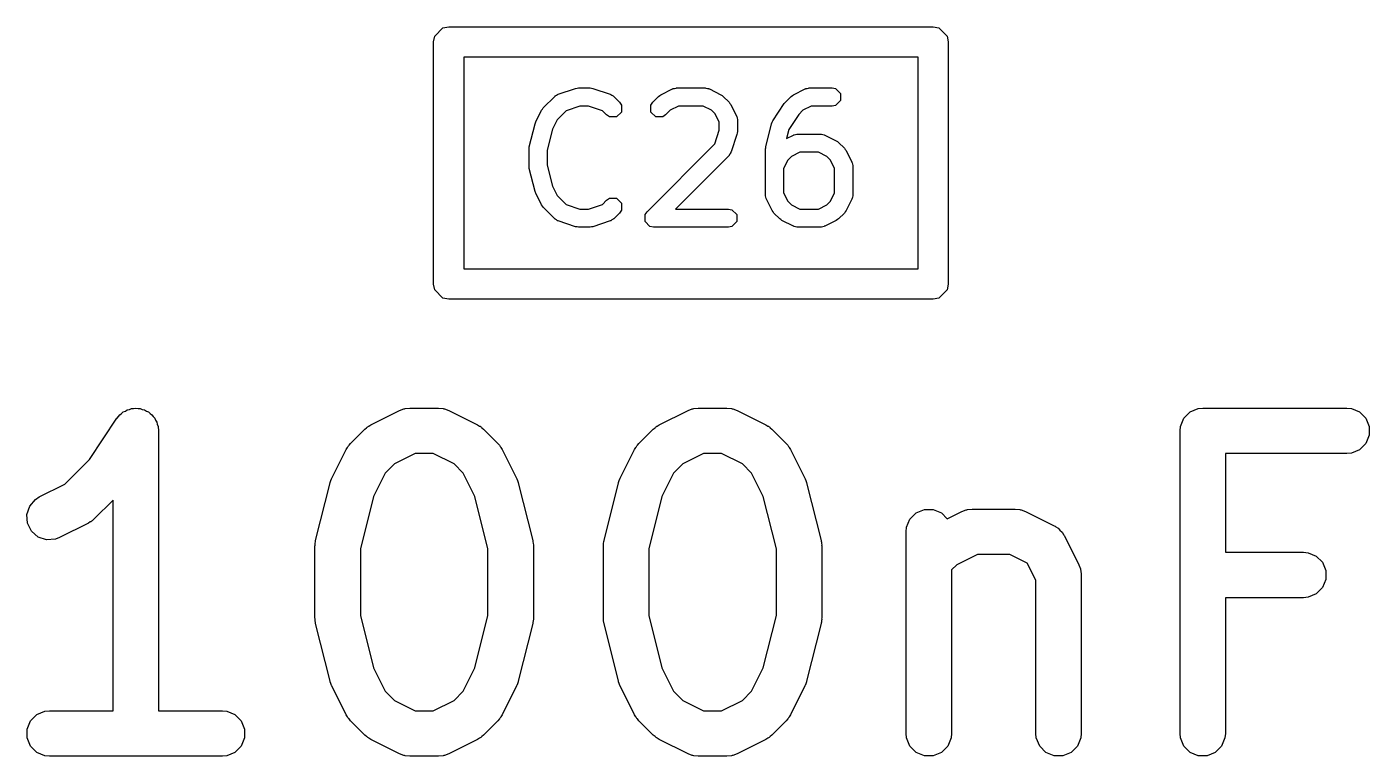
# Model space of a CAD drawing. Extents: x 4.17 to 6.89, y -6.18 to -1.34.
# Drawn here: x 4.3231 to 4.4976, y -4.7228 to -4.628 of the extents above; entities that cross this region are included whole.
import ezdxf

# ---------------------------------------------------------------- set-up
doc = ezdxf.new("R2010")
doc.units = 0
doc.header["$MEASUREMENT"] = 0
doc.layers.add('BLACK', color=7, linetype='CONTINUOUS')

msp = doc.modelspace()

# ---------------------------------------------------------------- linework, layer by layer
at = {"layer": 'BLACK', "linetype": 'CONTINUOUS'}
for p, q in [((4.37598, -4.62992), (4.37613, -4.62917)), ((4.37613, -4.62917), (4.3772, -4.6281)), ((4.3772, -4.6281), (4.37795, -4.62795)), ((4.37795, -4.62795), (4.44094, -4.62795)), ((4.44094, -4.62795), (4.4417, -4.6281)), ((4.4417, -4.6281), (4.44276, -4.62917)), ((4.44276, -4.62917), (4.44291, -4.62992)), ((4.37598, -4.66142), (4.37598, -4.62992)), ((4.44291, -4.62992), (4.44291, -4.66142)), ((4.37992, -4.63189), (4.37992, -4.65945)), ((4.43898, -4.63189), (4.37992, -4.63189)), ((4.43898, -4.65945), (4.43898, -4.63189)), ((4.3922, -4.63671), (4.39445, -4.63596)), ((4.39445, -4.63596), (4.39464, -4.63594)), ((4.39464, -4.63594), (4.39483, -4.6359)), ((4.39483, -4.6359), (4.39633, -4.6359)), ((4.39633, -4.6359), (4.39651, -4.63594)), ((4.39651, -4.63594), (4.3967, -4.63596)), ((4.3967, -4.63596), (4.39895, -4.63671)), ((4.40555, -4.63678), (4.40705, -4.63603)), ((4.40705, -4.63603), (4.4071, -4.63601)), ((4.4071, -4.63601), (4.40712, -4.63599)), ((4.40712, -4.63599), (4.40731, -4.63596)), ((4.40731, -4.63596), (4.40749, -4.63591)), ((4.40749, -4.63591), (4.40752, -4.63591)), ((4.40752, -4.63591), (4.40757, -4.6359)), ((4.40757, -4.6359), (4.41132, -4.6359)), ((4.41132, -4.6359), (4.41138, -4.63591)), ((4.41138, -4.63591), (4.41141, -4.63591)), ((4.41141, -4.63591), (4.41159, -4.63596)), ((4.41159, -4.63596), (4.41178, -4.63599)), ((4.41178, -4.63599), (4.41179, -4.63601)), ((4.41179, -4.63601), (4.41185, -4.63603)), ((4.41185, -4.63603), (4.41335, -4.63678)), ((4.42279, -4.63678), (4.42429, -4.63603)), ((4.42429, -4.63603), (4.42435, -4.63601)), ((4.42435, -4.63601), (4.42437, -4.63599)), ((4.42437, -4.63599), (4.42456, -4.63596)), ((4.42456, -4.63596), (4.42474, -4.63591)), ((4.42474, -4.63591), (4.42476, -4.63591)), ((4.42476, -4.63591), (4.42482, -4.6359)), ((4.42482, -4.6359), (4.42782, -4.6359)), ((4.42782, -4.6359), (4.42827, -4.63599)), ((4.42827, -4.63599), (4.42891, -4.63663)), ((4.39024, -4.6385), (4.39174, -4.637)), ((4.39174, -4.637), (4.39179, -4.63697)), ((4.39179, -4.63697), (4.3918, -4.63694)), ((4.3918, -4.63694), (4.39197, -4.63685)), ((4.39197, -4.63685), (4.39212, -4.63674)), ((4.39212, -4.63674), (4.39215, -4.63674)), ((4.39215, -4.63674), (4.3922, -4.63671)), ((4.39895, -4.63671), (4.399, -4.63674)), ((4.399, -4.63674), (4.39903, -4.63674)), ((4.39903, -4.63674), (4.39918, -4.63685)), ((4.39918, -4.63685), (4.39935, -4.63694)), ((4.39935, -4.63694), (4.39936, -4.63697)), ((4.39936, -4.63697), (4.39941, -4.637)), ((4.39941, -4.637), (4.40016, -4.63775)), ((4.40016, -4.63775), (4.40042, -4.63813)), ((4.40423, -4.63813), (4.40449, -4.63775)), ((4.40449, -4.63775), (4.40524, -4.637)), ((4.40524, -4.637), (4.4054, -4.63689)), ((4.4054, -4.63689), (4.40555, -4.63678)), ((4.41335, -4.63678), (4.4135, -4.63689)), ((4.4135, -4.63689), (4.41366, -4.637)), ((4.41366, -4.637), (4.41441, -4.63775)), ((4.41441, -4.63775), (4.41451, -4.63791)), ((4.41451, -4.63791), (4.41463, -4.63806)), ((4.42159, -4.63793), (4.42167, -4.63785)), ((4.42167, -4.63785), (4.42174, -4.63775)), ((4.42174, -4.63775), (4.42249, -4.637)), ((4.42249, -4.637), (4.42264, -4.63689)), ((4.42264, -4.63689), (4.42279, -4.63678)), ((4.42891, -4.63754), (4.42827, -4.63817)), ((4.42891, -4.63663), (4.42891, -4.63754)), ((4.38927, -4.64031), (4.39002, -4.63881)), ((4.39002, -4.63881), (4.39014, -4.63866)), ((4.39014, -4.63866), (4.39024, -4.6385)), ((4.39321, -4.63887), (4.39205, -4.64003)), ((4.39502, -4.63826), (4.39321, -4.63887)), ((4.39613, -4.63826), (4.39502, -4.63826)), ((4.39794, -4.63887), (4.39613, -4.63826)), ((4.39849, -4.63942), (4.39794, -4.63887)), ((4.39887, -4.63967), (4.39849, -4.63942)), ((4.40042, -4.63904), (4.39978, -4.63967)), ((4.40042, -4.63813), (4.40042, -4.63904)), ((4.40423, -4.63904), (4.40423, -4.63813)), ((4.40487, -4.63967), (4.40423, -4.63904)), ((4.40616, -4.63942), (4.40578, -4.63967)), ((4.40677, -4.6388), (4.40616, -4.63942)), ((4.40785, -4.63826), (4.40677, -4.6388)), ((4.41104, -4.63826), (4.40785, -4.63826)), ((4.41212, -4.6388), (4.41104, -4.63826)), ((4.4126, -4.63928), (4.41212, -4.6388)), ((4.41314, -4.64036), (4.4126, -4.63928)), ((4.41463, -4.63806), (4.41538, -4.63956)), ((4.41538, -4.63956), (4.4154, -4.63961)), ((4.4154, -4.63961), (4.41541, -4.63963)), ((4.41541, -4.63963), (4.41545, -4.63982)), ((4.42009, -4.64018), (4.42159, -4.63793)), ((4.42349, -4.63934), (4.42217, -4.64132)), ((4.42402, -4.6388), (4.42349, -4.63934)), ((4.4251, -4.63826), (4.42402, -4.6388)), ((4.42782, -4.63826), (4.4251, -4.63826)), ((4.42827, -4.63817), (4.42782, -4.63826)), ((4.38843, -4.64355), (4.38918, -4.64055)), ((4.38918, -4.64055), (4.38924, -4.64043)), ((4.38924, -4.64043), (4.38927, -4.64031)), ((4.39144, -4.64125), (4.39076, -4.64398)), ((4.39205, -4.64003), (4.39144, -4.64125)), ((4.39978, -4.63967), (4.39887, -4.63967)), ((4.40578, -4.63967), (4.40487, -4.63967)), ((4.41254, -4.64319), (4.41314, -4.64139)), ((4.41314, -4.64139), (4.41314, -4.64036)), ((4.41545, -4.63982), (4.4155, -4.64)), ((4.4155, -4.64), (4.41549, -4.64003)), ((4.41549, -4.64003), (4.4155, -4.64008)), ((4.4155, -4.64008), (4.4155, -4.64158)), ((4.41918, -4.64355), (4.41993, -4.64055)), ((4.41993, -4.64055), (4.42001, -4.64036)), ((4.42001, -4.64036), (4.42009, -4.64018)), ((4.42217, -4.64132), (4.42188, -4.64249)), ((4.41544, -4.64196), (4.41469, -4.64421)), ((4.41547, -4.64177), (4.41544, -4.64196)), ((4.4155, -4.64158), (4.41547, -4.64177)), ((4.42188, -4.64249), (4.42279, -4.64203)), ((4.42279, -4.64203), (4.42285, -4.64201)), ((4.42285, -4.64201), (4.42287, -4.64199)), ((4.42287, -4.64199), (4.42306, -4.64195)), ((4.42306, -4.64195), (4.42324, -4.6419)), ((4.42324, -4.6419), (4.42326, -4.64191)), ((4.42326, -4.64191), (4.42332, -4.6419)), ((4.42332, -4.6419), (4.42632, -4.6419)), ((4.42632, -4.6419), (4.42638, -4.64191)), ((4.42638, -4.64191), (4.42641, -4.6419)), ((4.42641, -4.6419), (4.42659, -4.64195)), ((4.42659, -4.64195), (4.42677, -4.64199)), ((4.42677, -4.64199), (4.42679, -4.64201)), ((4.42679, -4.64201), (4.42685, -4.64203)), ((4.42685, -4.64203), (4.42835, -4.64278)), ((4.42835, -4.64278), (4.4285, -4.64289)), ((4.4285, -4.64289), (4.42866, -4.643)), ((4.42866, -4.643), (4.42941, -4.64375)), ((4.3884, -4.64383), (4.38842, -4.64369)), ((4.3884, -4.64608), (4.3884, -4.64383)), ((4.38842, -4.64369), (4.38843, -4.64355)), ((4.39076, -4.64398), (4.39076, -4.64594)), ((4.40374, -4.652), (4.41254, -4.64319)), ((4.41441, -4.64467), (4.40743, -4.65165)), ((4.41444, -4.64462), (4.41441, -4.64467)), ((4.41447, -4.64461), (4.41444, -4.64462)), ((4.41456, -4.64444), (4.41447, -4.64461)), ((4.41466, -4.64428), (4.41456, -4.64444)), ((4.41469, -4.64421), (4.41466, -4.64426)), ((4.41466, -4.64426), (4.41466, -4.64428)), ((4.41914, -4.64383), (4.41917, -4.64369)), ((4.41914, -4.64983), (4.41914, -4.64383)), ((4.41917, -4.64369), (4.41918, -4.64355)), ((4.42252, -4.6448), (4.42204, -4.64528)), ((4.4236, -4.64426), (4.42252, -4.6448)), ((4.42604, -4.64426), (4.4236, -4.64426)), ((4.42712, -4.6448), (4.42604, -4.64426)), ((4.4276, -4.64528), (4.42712, -4.6448)), ((4.42941, -4.64375), (4.42951, -4.6439)), ((4.42951, -4.6439), (4.42963, -4.64405)), ((4.42963, -4.64405), (4.43038, -4.64555)), ((4.38842, -4.64622), (4.3884, -4.64608)), ((4.38843, -4.64637), (4.38842, -4.64622)), ((4.38918, -4.64937), (4.38843, -4.64637)), ((4.39076, -4.64594), (4.39144, -4.64867)), ((4.42204, -4.64528), (4.4215, -4.64636)), ((4.4215, -4.64636), (4.4215, -4.64955)), ((4.42814, -4.64636), (4.4276, -4.64528)), ((4.42814, -4.64955), (4.42814, -4.64636)), ((4.43038, -4.64555), (4.43039, -4.64561)), ((4.43039, -4.64561), (4.43041, -4.64563)), ((4.43041, -4.64563), (4.43045, -4.64582)), ((4.43045, -4.64582), (4.4305, -4.646)), ((4.4305, -4.646), (4.43049, -4.64602)), ((4.43049, -4.64602), (4.4305, -4.64608)), ((4.4305, -4.64608), (4.4305, -4.64983)), ((4.38924, -4.64949), (4.38918, -4.64937)), ((4.38927, -4.64961), (4.38924, -4.64949)), ((4.39002, -4.65111), (4.38927, -4.64961)), ((4.39144, -4.64867), (4.39205, -4.64988)), ((4.39205, -4.64988), (4.39321, -4.65105)), ((4.41915, -4.64989), (4.41914, -4.64983)), ((4.41914, -4.64992), (4.41915, -4.64989)), ((4.41919, -4.6501), (4.41914, -4.64992)), ((4.41923, -4.65028), (4.41919, -4.6501)), ((4.4215, -4.64955), (4.42204, -4.65063)), ((4.4276, -4.65063), (4.42814, -4.64955)), ((4.43045, -4.6501), (4.43041, -4.65028)), ((4.4305, -4.64992), (4.43045, -4.6501)), ((4.4305, -4.64983), (4.43049, -4.64989)), ((4.43049, -4.64989), (4.4305, -4.64992)), ((4.39014, -4.65126), (4.39002, -4.65111)), ((4.39024, -4.65142), (4.39014, -4.65126)), ((4.39174, -4.65292), (4.39024, -4.65142)), ((4.39321, -4.65105), (4.39502, -4.65165)), ((4.39502, -4.65165), (4.39613, -4.65165)), ((4.39613, -4.65165), (4.39794, -4.65105)), ((4.39794, -4.65105), (4.39849, -4.6505)), ((4.39849, -4.6505), (4.39887, -4.65024)), ((4.39887, -4.65024), (4.39978, -4.65024)), ((4.39978, -4.65024), (4.40042, -4.65088)), ((4.40042, -4.65178), (4.40016, -4.65217)), ((4.40042, -4.65088), (4.40042, -4.65178)), ((4.40743, -4.65165), (4.41432, -4.65165)), ((4.41432, -4.65165), (4.41478, -4.65174)), ((4.41478, -4.65174), (4.41541, -4.65238)), ((4.41925, -4.6503), (4.41923, -4.65028)), ((4.41927, -4.65036), (4.41925, -4.6503)), ((4.42002, -4.65186), (4.41927, -4.65036)), ((4.42013, -4.65201), (4.42002, -4.65186)), ((4.42204, -4.65063), (4.42252, -4.65111)), ((4.42252, -4.65111), (4.4236, -4.65165)), ((4.4236, -4.65165), (4.42604, -4.65165)), ((4.42604, -4.65165), (4.42712, -4.65111)), ((4.42712, -4.65111), (4.4276, -4.65063)), ((4.42963, -4.65186), (4.42951, -4.65201)), ((4.43038, -4.65036), (4.42963, -4.65186)), ((4.43039, -4.6503), (4.43038, -4.65036)), ((4.43041, -4.65028), (4.43039, -4.6503)), ((4.39179, -4.65295), (4.39174, -4.65292)), ((4.3918, -4.65297), (4.39179, -4.65295)), ((4.39197, -4.65307), (4.3918, -4.65297)), ((4.39212, -4.65317), (4.39197, -4.65307)), ((4.39215, -4.65317), (4.39212, -4.65317)), ((4.3922, -4.6532), (4.39215, -4.65317)), ((4.39445, -4.65395), (4.3922, -4.6532)), ((4.39895, -4.6532), (4.3967, -4.65395)), ((4.399, -4.65317), (4.39895, -4.6532)), ((4.39903, -4.65317), (4.399, -4.65317)), ((4.39918, -4.65307), (4.39903, -4.65317)), ((4.39935, -4.65297), (4.39918, -4.65307)), ((4.39936, -4.65295), (4.39935, -4.65297)), ((4.39941, -4.65292), (4.39936, -4.65295)), ((4.40016, -4.65217), (4.39941, -4.65292)), ((4.40348, -4.65238), (4.40374, -4.652)), ((4.40348, -4.65328), (4.40348, -4.65238)), ((4.40348, -4.65238), (4.40348, -4.65238)), ((4.40412, -4.65392), (4.40348, -4.65328)), ((4.41541, -4.65328), (4.41478, -4.65392)), ((4.41541, -4.65238), (4.41541, -4.65328)), ((4.42024, -4.65217), (4.42013, -4.65201)), ((4.42099, -4.65292), (4.42024, -4.65217)), ((4.42114, -4.65302), (4.42099, -4.65292)), ((4.42129, -4.65314), (4.42114, -4.65302)), ((4.42279, -4.65389), (4.42129, -4.65314)), ((4.42835, -4.65314), (4.42685, -4.65389)), ((4.4285, -4.65302), (4.42835, -4.65314)), ((4.42866, -4.65292), (4.4285, -4.65302)), ((4.42941, -4.65217), (4.42866, -4.65292)), ((4.42951, -4.65201), (4.42941, -4.65217)), ((4.39464, -4.65398), (4.39445, -4.65395)), ((4.39483, -4.65401), (4.39464, -4.65398)), ((4.39633, -4.65401), (4.39483, -4.65401)), ((4.39651, -4.65398), (4.39633, -4.65401)), ((4.3967, -4.65395), (4.39651, -4.65398)), ((4.40457, -4.65401), (4.40412, -4.65392)), ((4.41432, -4.65401), (4.40457, -4.65401)), ((4.41478, -4.65392), (4.41432, -4.65401)), ((4.42285, -4.6539), (4.42279, -4.65389)), ((4.42287, -4.65392), (4.42285, -4.6539)), ((4.42306, -4.65396), (4.42287, -4.65392)), ((4.42324, -4.65401), (4.42306, -4.65396)), ((4.42326, -4.654), (4.42324, -4.65401)), ((4.42332, -4.65401), (4.42326, -4.654)), ((4.42632, -4.65401), (4.42332, -4.65401)), ((4.42638, -4.654), (4.42632, -4.65401)), ((4.42641, -4.65401), (4.42638, -4.654)), ((4.42659, -4.65396), (4.42641, -4.65401)), ((4.42677, -4.65392), (4.42659, -4.65396)), ((4.42679, -4.6539), (4.42677, -4.65392)), ((4.42685, -4.65389), (4.42679, -4.6539)), ((4.37992, -4.65945), (4.43898, -4.65945)), ((4.37613, -4.66217), (4.37598, -4.66142)), ((4.3772, -4.66324), (4.37613, -4.66217)), ((4.44276, -4.66217), (4.4417, -4.66324)), ((4.44291, -4.66142), (4.44276, -4.66217)), ((4.37795, -4.66339), (4.3772, -4.66324)), ((4.44094, -4.66339), (4.37795, -4.66339)), ((4.4417, -4.66324), (4.44094, -4.66339)), ((4.33542, -4.67826), (4.33563, -4.67805)), ((4.33563, -4.67805), (4.3359, -4.67794)), ((4.3359, -4.67794), (4.33614, -4.67778)), ((4.33614, -4.67778), (4.33642, -4.67772)), ((4.33642, -4.67772), (4.33669, -4.67761)), ((4.33669, -4.67761), (4.33698, -4.67761)), ((4.33698, -4.67761), (4.33727, -4.67755)), ((4.33727, -4.67755), (4.33755, -4.67761)), ((4.33755, -4.67761), (4.33785, -4.67761)), ((4.33785, -4.67761), (4.33811, -4.67772)), ((4.33811, -4.67772), (4.3384, -4.67778)), ((4.3384, -4.67778), (4.33864, -4.67794)), ((4.33864, -4.67794), (4.33891, -4.67805)), ((4.33891, -4.67805), (4.33912, -4.67825)), ((4.36782, -4.67974), (4.37157, -4.67786)), ((4.37157, -4.67786), (4.37211, -4.67766)), ((4.37211, -4.67766), (4.37222, -4.67765)), ((4.37222, -4.67765), (4.37231, -4.67761)), ((4.37231, -4.67761), (4.37289, -4.67755)), ((4.37289, -4.67755), (4.37664, -4.67755)), ((4.37664, -4.67755), (4.37722, -4.67761)), ((4.37722, -4.67761), (4.37731, -4.67765)), ((4.37731, -4.67765), (4.37742, -4.67766)), ((4.37742, -4.67766), (4.37796, -4.67786)), ((4.37796, -4.67786), (4.38171, -4.67974)), ((4.40532, -4.67974), (4.40907, -4.67786)), ((4.40907, -4.67786), (4.40961, -4.67766)), ((4.40961, -4.67766), (4.40971, -4.67765)), ((4.40971, -4.67765), (4.40981, -4.67761)), ((4.40981, -4.67761), (4.41039, -4.67755)), ((4.41039, -4.67755), (4.41414, -4.67755)), ((4.41414, -4.67755), (4.41471, -4.67761)), ((4.41471, -4.67761), (4.41481, -4.67765)), ((4.41481, -4.67765), (4.41492, -4.67766)), ((4.41492, -4.67766), (4.41546, -4.67786)), ((4.41546, -4.67786), (4.41921, -4.67974)), ((4.47355, -4.67886), (4.47436, -4.67805)), ((4.47436, -4.67805), (4.47543, -4.67761)), ((4.47543, -4.67761), (4.476, -4.67755)), ((4.476, -4.67755), (4.49475, -4.67755)), ((4.49475, -4.67755), (4.49533, -4.67761)), ((4.49533, -4.67761), (4.49639, -4.67805)), ((4.49639, -4.67805), (4.49721, -4.67886)), ((4.33123, -4.68425), (4.33481, -4.67887)), ((4.33481, -4.67887), (4.33482, -4.67886)), ((4.33481, -4.67887), (4.33481, -4.67887)), ((4.33482, -4.67886), (4.33518, -4.67842)), ((4.33482, -4.67886), (4.33482, -4.67886)), ((4.33518, -4.67842), (4.33542, -4.67826)), ((4.33912, -4.67825), (4.33936, -4.67841)), ((4.33936, -4.67841), (4.33952, -4.67866)), ((4.33952, -4.67866), (4.33973, -4.67886)), ((4.33973, -4.67886), (4.33984, -4.67913)), ((4.33984, -4.67913), (4.34, -4.67937)), ((4.34, -4.67937), (4.34005, -4.67966)), ((4.34005, -4.67966), (4.34017, -4.67993)), ((4.36757, -4.67989), (4.36782, -4.67974)), ((4.38171, -4.67974), (4.38196, -4.67989)), ((4.40507, -4.67989), (4.40532, -4.67974)), ((4.41921, -4.67974), (4.41945, -4.67989)), ((4.47311, -4.67993), (4.47355, -4.67886)), ((4.49721, -4.67886), (4.49765, -4.67993)), ((4.34017, -4.67993), (4.34022, -4.6805)), ((4.34022, -4.6805), (4.34022, -4.6805)), ((4.34022, -4.6805), (4.34022, -4.6805)), ((4.34022, -4.6805), (4.34022, -4.6805)), ((4.34022, -4.6805), (4.34022, -4.71692)), ((4.36518, -4.68217), (4.36705, -4.68029)), ((4.36705, -4.68029), (4.36728, -4.68011)), ((4.36728, -4.68011), (4.36733, -4.68005)), ((4.36733, -4.68005), (4.36742, -4.67999)), ((4.36742, -4.67999), (4.3675, -4.67992)), ((4.3675, -4.67992), (4.36757, -4.67989)), ((4.38196, -4.67989), (4.38203, -4.67992)), ((4.38203, -4.67992), (4.38211, -4.67999)), ((4.38211, -4.67999), (4.3822, -4.68005)), ((4.3822, -4.68005), (4.38225, -4.68011)), ((4.38225, -4.68011), (4.38248, -4.68029)), ((4.38248, -4.68029), (4.38435, -4.68217)), ((4.40267, -4.68217), (4.40455, -4.68029)), ((4.40455, -4.68029), (4.40478, -4.68011)), ((4.40478, -4.68011), (4.40483, -4.68005)), ((4.40483, -4.68005), (4.40492, -4.67999)), ((4.40492, -4.67999), (4.405, -4.67992)), ((4.405, -4.67992), (4.40507, -4.67989)), ((4.41945, -4.67989), (4.41953, -4.67992)), ((4.41953, -4.67992), (4.41961, -4.67999)), ((4.41961, -4.67999), (4.4197, -4.68005)), ((4.4197, -4.68005), (4.41975, -4.68011)), ((4.41975, -4.68011), (4.41997, -4.68029)), ((4.41997, -4.68029), (4.42185, -4.68217)), ((4.47305, -4.6805), (4.47311, -4.67993)), ((4.47305, -4.71987), (4.47305, -4.6805)), ((4.49765, -4.68108), (4.49721, -4.68215)), ((4.49765, -4.67993), (4.49765, -4.68108)), ((4.36275, -4.68668), (4.36463, -4.68293)), ((4.36463, -4.68293), (4.36478, -4.68269)), ((4.36478, -4.68269), (4.36481, -4.68261)), ((4.36481, -4.68261), (4.36488, -4.68253)), ((4.36488, -4.68253), (4.36493, -4.68244)), ((4.36493, -4.68244), (4.36499, -4.68239)), ((4.36499, -4.68239), (4.36518, -4.68217)), ((4.38435, -4.68217), (4.38454, -4.68239)), ((4.38454, -4.68239), (4.3846, -4.68244)), ((4.3846, -4.68244), (4.38465, -4.68253)), ((4.38465, -4.68253), (4.38472, -4.68261)), ((4.38472, -4.68261), (4.38475, -4.68269)), ((4.38475, -4.68269), (4.38491, -4.68293)), ((4.38491, -4.68293), (4.38678, -4.68668)), ((4.40025, -4.68668), (4.40212, -4.68293)), ((4.40212, -4.68293), (4.40228, -4.68269)), ((4.40228, -4.68269), (4.40231, -4.68261)), ((4.40231, -4.68261), (4.40237, -4.68253)), ((4.40237, -4.68253), (4.40243, -4.68244)), ((4.40243, -4.68244), (4.40249, -4.68239)), ((4.40249, -4.68239), (4.40267, -4.68217)), ((4.42185, -4.68217), (4.42203, -4.68239)), ((4.42203, -4.68239), (4.42209, -4.68244)), ((4.42209, -4.68244), (4.42215, -4.68253)), ((4.42215, -4.68253), (4.42222, -4.68261)), ((4.42222, -4.68261), (4.42224, -4.68269)), ((4.42224, -4.68269), (4.4224, -4.68293)), ((4.4224, -4.68293), (4.42428, -4.68668)), ((4.49639, -4.68296), (4.49533, -4.6834)), ((4.49721, -4.68215), (4.49639, -4.68296)), ((4.32802, -4.68745), (4.33123, -4.68425)), ((4.37089, -4.68481), (4.36969, -4.686)), ((4.37359, -4.68346), (4.37089, -4.68481)), ((4.37594, -4.68346), (4.37359, -4.68346)), ((4.37864, -4.68481), (4.37594, -4.68346)), ((4.37984, -4.686), (4.37864, -4.68481)), ((4.40839, -4.68481), (4.40719, -4.686)), ((4.41108, -4.68346), (4.40839, -4.68481)), ((4.41344, -4.68346), (4.41108, -4.68346)), ((4.41614, -4.68481), (4.41344, -4.68346)), ((4.41733, -4.686), (4.41614, -4.68481)), ((4.49475, -4.68346), (4.47896, -4.68346)), ((4.47896, -4.68346), (4.47896, -4.6963)), ((4.49533, -4.6834), (4.49475, -4.68346)), ((4.36264, -4.68698), (4.36272, -4.68674)), ((4.36272, -4.68674), (4.36273, -4.68673)), ((4.36273, -4.68673), (4.36275, -4.68668)), ((4.36969, -4.686), (4.36818, -4.68903)), ((4.38135, -4.68903), (4.37984, -4.686)), ((4.38678, -4.68668), (4.3868, -4.68673)), ((4.3868, -4.68673), (4.38681, -4.68674)), ((4.38681, -4.68674), (4.3869, -4.68698)), ((4.40013, -4.68698), (4.40022, -4.68674)), ((4.40022, -4.68674), (4.40023, -4.68673)), ((4.40023, -4.68673), (4.40025, -4.68668)), ((4.40719, -4.686), (4.40567, -4.68903)), ((4.41885, -4.68903), (4.41733, -4.686)), ((4.42428, -4.68668), (4.42429, -4.68673)), ((4.42429, -4.68673), (4.4243, -4.68674)), ((4.4243, -4.68674), (4.42439, -4.68698)), ((4.3247, -4.68911), (4.32802, -4.68745)), ((4.36065, -4.69479), (4.36253, -4.68729)), ((4.36253, -4.68729), (4.36254, -4.68725)), ((4.36254, -4.68722), (4.36264, -4.68698)), ((4.36254, -4.68725), (4.36254, -4.68722)), ((4.3869, -4.68698), (4.38699, -4.68722)), ((4.38699, -4.68722), (4.38699, -4.68725)), ((4.38699, -4.68725), (4.387, -4.68729)), ((4.387, -4.68729), (4.38888, -4.69479)), ((4.39815, -4.69479), (4.40002, -4.68729)), ((4.40002, -4.68729), (4.40004, -4.68725)), ((4.40004, -4.68722), (4.40013, -4.68698)), ((4.40004, -4.68725), (4.40004, -4.68722)), ((4.42439, -4.68698), (4.42448, -4.68722)), ((4.42448, -4.68722), (4.42448, -4.68725)), ((4.42448, -4.68725), (4.4245, -4.68729)), ((4.4245, -4.68729), (4.42637, -4.69479)), ((4.32346, -4.69029), (4.32421, -4.68942)), ((4.32421, -4.68942), (4.3247, -4.68911)), ((4.33432, -4.68951), (4.33186, -4.69197)), ((4.33432, -4.71692), (4.33432, -4.68951)), ((4.36818, -4.68903), (4.36647, -4.69587)), ((4.38306, -4.69587), (4.38135, -4.68903)), ((4.40567, -4.68903), (4.40397, -4.69587)), ((4.42056, -4.69587), (4.41885, -4.68903)), ((4.32309, -4.69138), (4.32346, -4.69029)), ((4.32317, -4.69253), (4.32309, -4.69138)), ((4.33186, -4.69197), (4.33163, -4.69215)), ((4.43749, -4.69305), (4.43793, -4.69199)), ((4.43793, -4.69199), (4.43874, -4.69117)), ((4.43874, -4.69117), (4.43981, -4.69073)), ((4.43981, -4.69073), (4.44096, -4.69073)), ((4.44096, -4.69073), (4.44202, -4.69117)), ((4.44202, -4.69117), (4.44279, -4.69194)), ((4.44279, -4.69194), (4.44469, -4.69099)), ((4.44469, -4.69099), (4.44523, -4.69078)), ((4.44523, -4.69078), (4.44533, -4.69077)), ((4.44533, -4.69077), (4.44543, -4.69073)), ((4.44543, -4.69073), (4.44601, -4.69068)), ((4.44601, -4.69068), (4.45163, -4.69068)), ((4.45163, -4.69068), (4.45221, -4.69073)), ((4.45221, -4.69073), (4.45231, -4.69077)), ((4.45231, -4.69077), (4.45241, -4.69078)), ((4.45241, -4.69078), (4.45295, -4.69099)), ((4.45295, -4.69099), (4.4567, -4.69286)), ((4.32369, -4.69356), (4.32317, -4.69253)), ((4.32456, -4.69432), (4.32369, -4.69356)), ((4.33109, -4.69252), (4.32734, -4.69439)), ((4.33134, -4.69236), (4.33109, -4.69252)), ((4.33141, -4.69233), (4.33134, -4.69236)), ((4.33149, -4.69227), (4.33141, -4.69233)), ((4.33158, -4.69221), (4.33149, -4.69227)), ((4.33163, -4.69215), (4.33158, -4.69221)), ((4.43743, -4.69363), (4.43749, -4.69305)), ((4.43743, -4.71987), (4.43743, -4.69363)), ((4.4567, -4.69286), (4.4568, -4.69292)), ((4.4568, -4.69292), (4.45684, -4.69294)), ((4.45684, -4.69294), (4.4569, -4.69299)), ((4.4569, -4.69299), (4.45719, -4.69317)), ((4.45719, -4.69317), (4.45743, -4.69345)), ((4.45743, -4.69345), (4.45771, -4.69369)), ((4.45771, -4.69369), (4.4579, -4.69398)), ((4.32565, -4.69468), (4.32456, -4.69432)), ((4.3268, -4.6946), (4.32565, -4.69468)), ((4.32734, -4.69439), (4.3268, -4.6946)), ((4.36056, -4.6955), (4.36057, -4.6954)), ((4.36056, -4.70488), (4.36056, -4.6955)), ((4.36057, -4.69536), (4.3606, -4.69514)), ((4.36057, -4.6954), (4.36057, -4.69536)), ((4.3606, -4.69514), (4.36062, -4.69493)), ((4.36062, -4.69493), (4.36064, -4.69489)), ((4.36064, -4.69489), (4.36065, -4.69479)), ((4.38888, -4.69479), (4.38889, -4.69489)), ((4.38889, -4.69489), (4.38891, -4.69493)), ((4.38891, -4.69493), (4.38893, -4.69514)), ((4.38893, -4.69514), (4.38896, -4.69536)), ((4.38896, -4.69536), (4.38896, -4.6954)), ((4.38896, -4.6954), (4.38897, -4.6955)), ((4.38897, -4.6955), (4.38897, -4.70488)), ((4.39806, -4.69536), (4.39809, -4.69514)), ((4.39807, -4.6954), (4.39806, -4.69536)), ((4.39806, -4.6955), (4.39807, -4.6954)), ((4.39806, -4.70488), (4.39806, -4.6955)), ((4.39809, -4.69514), (4.39812, -4.69493)), ((4.39812, -4.69493), (4.39813, -4.69489)), ((4.39813, -4.69489), (4.39815, -4.69479)), ((4.42637, -4.69479), (4.42639, -4.69489)), ((4.42639, -4.69489), (4.42641, -4.69493)), ((4.42641, -4.69493), (4.42643, -4.69514)), ((4.42643, -4.69514), (4.42646, -4.69536)), ((4.42646, -4.69536), (4.42645, -4.6954)), ((4.42645, -4.6954), (4.42646, -4.6955)), ((4.42646, -4.6955), (4.42646, -4.70488)), ((4.4579, -4.69398), (4.45795, -4.69404)), ((4.45795, -4.69404), (4.45796, -4.69409)), ((4.45796, -4.69409), (4.45802, -4.69418)), ((4.45802, -4.69418), (4.4599, -4.69793)), ((4.36647, -4.69587), (4.36647, -4.70451)), ((4.38306, -4.70451), (4.38306, -4.69587)), ((4.40397, -4.69587), (4.40397, -4.70451)), ((4.42056, -4.70451), (4.42056, -4.69587)), ((4.4467, -4.69658), (4.44401, -4.69793)), ((4.45093, -4.69658), (4.4467, -4.69658)), ((4.45318, -4.6977), (4.45093, -4.69658)), ((4.47896, -4.6963), (4.48913, -4.6963)), ((4.48913, -4.6963), (4.4897, -4.69636)), ((4.4897, -4.69636), (4.49077, -4.6968)), ((4.49077, -4.6968), (4.49158, -4.69761)), ((4.44401, -4.69793), (4.44334, -4.6986)), ((4.44334, -4.6986), (4.44334, -4.71987)), ((4.4543, -4.69995), (4.45318, -4.6977)), ((4.4599, -4.69793), (4.4601, -4.69847)), ((4.4601, -4.69847), (4.46011, -4.69858)), ((4.46011, -4.69858), (4.46015, -4.69868)), ((4.46015, -4.69868), (4.46021, -4.69925)), ((4.49158, -4.69761), (4.49202, -4.69868)), ((4.49202, -4.69868), (4.49202, -4.69983)), ((4.4543, -4.71987), (4.4543, -4.69995)), ((4.46021, -4.69925), (4.46021, -4.71987)), ((4.49202, -4.69983), (4.49158, -4.70089)), ((4.48913, -4.70221), (4.47896, -4.70221)), ((4.47896, -4.70221), (4.47896, -4.71987)), ((4.4897, -4.70215), (4.48913, -4.70221)), ((4.49077, -4.70171), (4.4897, -4.70215)), ((4.49158, -4.70089), (4.49077, -4.70171)), ((4.36057, -4.70498), (4.36056, -4.70488)), ((4.36057, -4.70502), (4.36057, -4.70498)), ((4.3606, -4.70524), (4.36057, -4.70502)), ((4.36062, -4.70545), (4.3606, -4.70524)), ((4.36064, -4.70549), (4.36062, -4.70545)), ((4.36065, -4.70559), (4.36064, -4.70549)), ((4.36253, -4.71309), (4.36065, -4.70559)), ((4.36647, -4.70451), (4.36818, -4.71135)), ((4.38135, -4.71135), (4.38306, -4.70451)), ((4.38888, -4.70559), (4.387, -4.71309)), ((4.38889, -4.70549), (4.38888, -4.70559)), ((4.38891, -4.70545), (4.38889, -4.70549)), ((4.38893, -4.70524), (4.38891, -4.70545)), ((4.38896, -4.70502), (4.38893, -4.70524)), ((4.38897, -4.70488), (4.38896, -4.70498)), ((4.38896, -4.70498), (4.38896, -4.70502)), ((4.39807, -4.70498), (4.39806, -4.70488)), ((4.39806, -4.70502), (4.39807, -4.70498)), ((4.39809, -4.70524), (4.39806, -4.70502)), ((4.39812, -4.70545), (4.39809, -4.70524)), ((4.39813, -4.70549), (4.39812, -4.70545)), ((4.39815, -4.70559), (4.39813, -4.70549)), ((4.40002, -4.71309), (4.39815, -4.70559)), ((4.40397, -4.70451), (4.40567, -4.71135)), ((4.41885, -4.71135), (4.42056, -4.70451)), ((4.42637, -4.70559), (4.4245, -4.71309)), ((4.42639, -4.70549), (4.42637, -4.70559)), ((4.42641, -4.70545), (4.42639, -4.70549)), ((4.42643, -4.70524), (4.42641, -4.70545)), ((4.42646, -4.70502), (4.42643, -4.70524)), ((4.42646, -4.70488), (4.42645, -4.70498)), ((4.42645, -4.70498), (4.42646, -4.70502)), ((4.36818, -4.71135), (4.36969, -4.71438)), ((4.37984, -4.71438), (4.38135, -4.71135)), ((4.40567, -4.71135), (4.40719, -4.71438)), ((4.41733, -4.71438), (4.41885, -4.71135)), ((4.36254, -4.71313), (4.36253, -4.71309)), ((4.36254, -4.71316), (4.36254, -4.71313)), ((4.36264, -4.71339), (4.36254, -4.71316)), ((4.36272, -4.71364), (4.36264, -4.71339)), ((4.36273, -4.71365), (4.36272, -4.71364)), ((4.36275, -4.7137), (4.36273, -4.71365)), ((4.36463, -4.71745), (4.36275, -4.7137)), ((4.36969, -4.71438), (4.37089, -4.71557)), ((4.37864, -4.71557), (4.37984, -4.71438)), ((4.38678, -4.7137), (4.38491, -4.71745)), ((4.3868, -4.71365), (4.38678, -4.7137)), ((4.38681, -4.71364), (4.3868, -4.71365)), ((4.3869, -4.7134), (4.38681, -4.71364)), ((4.38699, -4.71316), (4.3869, -4.7134)), ((4.387, -4.71309), (4.38699, -4.71313)), ((4.38699, -4.71313), (4.38699, -4.71316)), ((4.40004, -4.71313), (4.40002, -4.71309)), ((4.40004, -4.71316), (4.40004, -4.71313)), ((4.40013, -4.71339), (4.40004, -4.71316)), ((4.40022, -4.71364), (4.40013, -4.71339)), ((4.40023, -4.71365), (4.40022, -4.71364)), ((4.40025, -4.7137), (4.40023, -4.71365)), ((4.40212, -4.71745), (4.40025, -4.7137)), ((4.40719, -4.71438), (4.40839, -4.71557)), ((4.41614, -4.71557), (4.41733, -4.71438)), ((4.42428, -4.7137), (4.4224, -4.71745)), ((4.42429, -4.71365), (4.42428, -4.7137)), ((4.4243, -4.71364), (4.42429, -4.71365)), ((4.42439, -4.7134), (4.4243, -4.71364)), ((4.42448, -4.71316), (4.42439, -4.7134)), ((4.4245, -4.71309), (4.42448, -4.71313)), ((4.42448, -4.71313), (4.42448, -4.71316)), ((4.37089, -4.71557), (4.37359, -4.71692)), ((4.37594, -4.71692), (4.37864, -4.71557)), ((4.40839, -4.71557), (4.41108, -4.71692)), ((4.41344, -4.71692), (4.41614, -4.71557)), ((4.32357, -4.71823), (4.32438, -4.71742)), ((4.32438, -4.71742), (4.32545, -4.71698)), ((4.32545, -4.71698), (4.32602, -4.71692)), ((4.32602, -4.71692), (4.33432, -4.71692)), ((4.34022, -4.71692), (4.34852, -4.71692)), ((4.34852, -4.71692), (4.34909, -4.71698)), ((4.34909, -4.71698), (4.35016, -4.71742)), ((4.35016, -4.71742), (4.35097, -4.71823)), ((4.36478, -4.71769), (4.36463, -4.71745)), ((4.36481, -4.71777), (4.36478, -4.71769)), ((4.36488, -4.71785), (4.36481, -4.71777)), ((4.36493, -4.71794), (4.36488, -4.71785)), ((4.36499, -4.71799), (4.36493, -4.71794)), ((4.36518, -4.71821), (4.36499, -4.71799)), ((4.37359, -4.71692), (4.37594, -4.71692)), ((4.38454, -4.71799), (4.38435, -4.71821)), ((4.3846, -4.71794), (4.38454, -4.71799)), ((4.38465, -4.71785), (4.3846, -4.71794)), ((4.38472, -4.71777), (4.38465, -4.71785)), ((4.38475, -4.71769), (4.38472, -4.71777)), ((4.38491, -4.71745), (4.38475, -4.71769)), ((4.40228, -4.71769), (4.40212, -4.71745)), ((4.40231, -4.71777), (4.40228, -4.71769)), ((4.40237, -4.71785), (4.40231, -4.71777)), ((4.40243, -4.71794), (4.40237, -4.71785)), ((4.40249, -4.71799), (4.40243, -4.71794)), ((4.40267, -4.71821), (4.40249, -4.71799)), ((4.41108, -4.71692), (4.41344, -4.71692)), ((4.42203, -4.71799), (4.42185, -4.71821)), ((4.42209, -4.71794), (4.42203, -4.71799)), ((4.42215, -4.71785), (4.42209, -4.71794)), ((4.42222, -4.71777), (4.42215, -4.71785)), ((4.42224, -4.71769), (4.42222, -4.71777)), ((4.4224, -4.71745), (4.42224, -4.71769)), ((4.32313, -4.7193), (4.32357, -4.71823)), ((4.32313, -4.72045), (4.32313, -4.7193)), ((4.35097, -4.71823), (4.35141, -4.7193)), ((4.35141, -4.7193), (4.35141, -4.72045)), ((4.36705, -4.72009), (4.36518, -4.71821)), ((4.38435, -4.71821), (4.38248, -4.72009)), ((4.40455, -4.72009), (4.40267, -4.71821)), ((4.42185, -4.71821), (4.41997, -4.72009)), ((4.43749, -4.72045), (4.43743, -4.71987)), ((4.44334, -4.71987), (4.44328, -4.72045)), ((4.45436, -4.72045), (4.4543, -4.71987)), ((4.46021, -4.71987), (4.46015, -4.72045)), ((4.47311, -4.72045), (4.47305, -4.71987)), ((4.47896, -4.71987), (4.4789, -4.72045)), ((4.32357, -4.72152), (4.32313, -4.72045)), ((4.32438, -4.72233), (4.32357, -4.72152)), ((4.35097, -4.72152), (4.35016, -4.72233)), ((4.35141, -4.72045), (4.35097, -4.72152)), ((4.36728, -4.72027), (4.36705, -4.72009)), ((4.36733, -4.72033), (4.36728, -4.72027)), ((4.36742, -4.72039), (4.36733, -4.72033)), ((4.3675, -4.72046), (4.36742, -4.72039)), ((4.36757, -4.72048), (4.3675, -4.72046)), ((4.36782, -4.72064), (4.36757, -4.72048)), ((4.37157, -4.72252), (4.36782, -4.72064)), ((4.38171, -4.72064), (4.37796, -4.72252)), ((4.38196, -4.72048), (4.38171, -4.72064)), ((4.38203, -4.72046), (4.38196, -4.72048)), ((4.38211, -4.72039), (4.38203, -4.72046)), ((4.3822, -4.72033), (4.38211, -4.72039)), ((4.38225, -4.72027), (4.3822, -4.72033)), ((4.38248, -4.72009), (4.38225, -4.72027)), ((4.40478, -4.72027), (4.40455, -4.72009)), ((4.40483, -4.72033), (4.40478, -4.72027)), ((4.40492, -4.72039), (4.40483, -4.72033)), ((4.405, -4.72046), (4.40492, -4.72039)), ((4.40507, -4.72048), (4.405, -4.72046)), ((4.40532, -4.72064), (4.40507, -4.72048)), ((4.40907, -4.72252), (4.40532, -4.72064)), ((4.41921, -4.72064), (4.41546, -4.72252)), ((4.41945, -4.72048), (4.41921, -4.72064)), ((4.41953, -4.72046), (4.41945, -4.72048)), ((4.41961, -4.72039), (4.41953, -4.72046)), ((4.4197, -4.72033), (4.41961, -4.72039)), ((4.41975, -4.72027), (4.4197, -4.72033)), ((4.41997, -4.72009), (4.41975, -4.72027)), ((4.43793, -4.72152), (4.43749, -4.72045)), ((4.43874, -4.72233), (4.43793, -4.72152)), ((4.44284, -4.72152), (4.44202, -4.72233)), ((4.44328, -4.72045), (4.44284, -4.72152)), ((4.4548, -4.72152), (4.45436, -4.72045)), ((4.45561, -4.72233), (4.4548, -4.72152)), ((4.45971, -4.72152), (4.4589, -4.72233)), ((4.46015, -4.72045), (4.45971, -4.72152)), ((4.47355, -4.72152), (4.47311, -4.72045)), ((4.47436, -4.72233), (4.47355, -4.72152)), ((4.47846, -4.72152), (4.47764, -4.72233)), ((4.4789, -4.72045), (4.47846, -4.72152)), ((4.32545, -4.72277), (4.32438, -4.72233)), ((4.32602, -4.72283), (4.32545, -4.72277)), ((4.34852, -4.72283), (4.32602, -4.72283)), ((4.34909, -4.72277), (4.34852, -4.72283)), ((4.35016, -4.72233), (4.34909, -4.72277)), ((4.37211, -4.72272), (4.37157, -4.72252)), ((4.37222, -4.72273), (4.37211, -4.72272)), ((4.37231, -4.72277), (4.37222, -4.72273)), ((4.37289, -4.72283), (4.37231, -4.72277)), ((4.37664, -4.72283), (4.37289, -4.72283)), ((4.37722, -4.72277), (4.37664, -4.72283)), ((4.37731, -4.72273), (4.37722, -4.72277)), ((4.37742, -4.72272), (4.37731, -4.72273)), ((4.37796, -4.72252), (4.37742, -4.72272)), ((4.40961, -4.72272), (4.40907, -4.72252)), ((4.40971, -4.72273), (4.40961, -4.72272)), ((4.40981, -4.72277), (4.40971, -4.72273)), ((4.41039, -4.72283), (4.40981, -4.72277)), ((4.41414, -4.72283), (4.41039, -4.72283)), ((4.41471, -4.72277), (4.41414, -4.72283)), ((4.41481, -4.72273), (4.41471, -4.72277)), ((4.41492, -4.72272), (4.41481, -4.72273)), ((4.41546, -4.72252), (4.41492, -4.72272)), ((4.43981, -4.72277), (4.43874, -4.72233)), ((4.44096, -4.72277), (4.43981, -4.72277)), ((4.44202, -4.72233), (4.44096, -4.72277)), ((4.45668, -4.72277), (4.45561, -4.72233)), ((4.45783, -4.72277), (4.45668, -4.72277)), ((4.4589, -4.72233), (4.45783, -4.72277)), ((4.47543, -4.72277), (4.47436, -4.72233)), ((4.47658, -4.72277), (4.47543, -4.72277)), ((4.47764, -4.72233), (4.47658, -4.72277))]:
    msp.add_line(p, q, dxfattribs=at)

doc.saveas('drawing.dxf')
